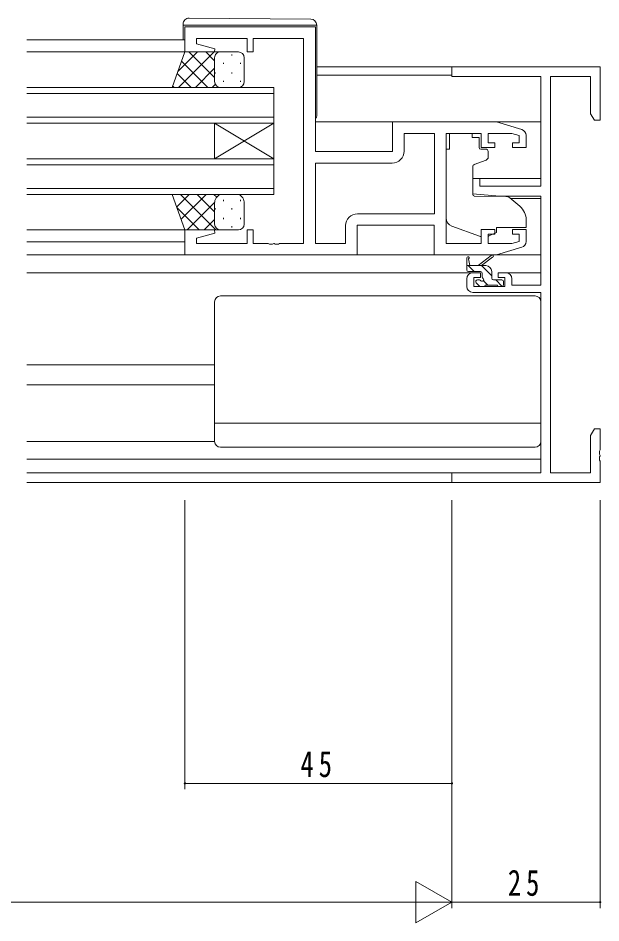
# Model space of a CAD drawing. Units: millimetres, scale not verified. Extents: x -567 to 567, y -403 to 403.
# Drawn here: x 339.1 to 437.4, y -87.4 to 65 of the extents above; entities that cross this region are included whole.
import ezdxf

# ---------------------------------------------------------------- set-up
doc = ezdxf.new("R2010")
doc.units = ezdxf.units.MM
doc.header["$LTSCALE"] = 2
for name, color, linetype, lineweight in [('0-3_YKK_11', 7, 'Continuous', 18), ('0-4_YKK_12', 2, 'Continuous', 18), ('0-5_YKK_13', 4, 'Continuous', 18), ('0-6_YKK_D', 6, 'Continuous', 18)]:
    doc.layers.add(name, color=color, linetype=linetype, lineweight=lineweight)
doc.styles.add('ＭＳ ゴシック', font='')
doc.styles.get('ＭＳ ゴシック').set_extended_font_data('MS Gothic')

msp = doc.modelspace()

# ---------------------------------------------------------------- linework, layer by layer
at = {"layer": '0-3_YKK_11'}
for p, q in [((367.274, 63.515), (389.274, 63.515)), ((367.274, 59.315), (367.274, 63.515)), ((389.274, 63.515), (389.274, 42.515)), ((369.204, 61.585), (369.204, 60.668)), ((377.774, 61.585), (369.204, 61.585)), ((377.774, 59.315), (377.774, 61.585)), ((378.774, 61.585), (378.774, 59.315)), ((387.274, 61.585), (378.774, 61.585)), ((387.274, 27.045), (387.274, 61.585)), ((369.204, 60.668), (372.303, 59.837)), ((378.774, 59.315), (377.774, 59.315)), ((412.274, 56.815), (437.274, 56.815)), ((427.274, 36.715), (427.274, 55.185)), ((428.904, 55.185), (428.904, -11.555)), ((436.274, 47.815), (435.644, 48.906)), ((402.274, 42.515), (402.274, 47.515)), ((402.274, 47.515), (419.774, 47.515)), ((419.774, 47.515), (424.061, 46.229)), ((404.204, 45.585), (409.344, 45.585)), ((404.204, 42.585), (404.204, 45.585)), ((409.344, 45.585), (409.344, 32.045)), ((409.344, 45.585), (409.344, 32.045)), ((417.174, 45.585), (411.274, 45.585)), ((411.274, 45.585), (411.274, 27.045)), ((417.174, 43.215), (417.174, 45.585)), ((418.374, 45.585), (418.374, 44.015)), ((423.574, 44.015), (423.574, 45.227)), ((424.774, 45.271), (424.774, 43.215)), ((389.274, 42.515), (402.274, 42.515)), ((389.274, 40.585), (402.204, 40.585)), ((389.274, 27.045), (389.274, 40.585)), ((427.274, 20.015), (427.274, 35.015)), ((409.344, 32.045), (396.344, 32.045)), ((367.274, 25.115), (367.274, 29.315)), ((377.774, 29.315), (378.774, 29.315)), ((377.774, 27.045), (377.774, 29.315)), ((378.774, 29.315), (378.774, 27.045)), ((394.344, 30.045), (394.344, 27.045)), ((396.274, 30.115), (396.274, 25.115)), ((409.274, 30.115), (396.274, 30.115)), ((409.274, 25.115), (409.274, 30.115)), ((417.174, 27.045), (417.174, 29.415)), ((424.774, 29.415), (424.774, 27.359)), ((372.303, 28.793), (369.204, 27.962)), ((369.204, 27.962), (369.204, 27.045)), ((418.374, 28.615), (418.374, 27.045)), ((423.574, 27.404), (423.574, 28.615)), ((369.204, 27.045), (377.774, 27.045)), ((378.774, 27.045), (381.316, 27.045)), ((394.344, 27.045), (389.274, 27.045)), ((411.274, 27.045), (417.174, 27.045)), ((424.061, 26.401), (419.774, 25.115)), ((396.274, 25.115), (367.274, 25.115)), ((419.774, 25.115), (409.274, 25.115)), ((414.774, 19.815), (414.774, 21.115)), ((427.274, 18.815), (415.774, 18.815)), ((427.274, -11.555), (427.274, 18.815)), ((437.274, -13.185), (412.274, -13.185))]:
    msp.add_line(p, q, dxfattribs=at)
for points in [[(372.303, 59.837), (372.235, 59.315), (367.274, 59.315)], [(427.274, 55.185), (412.274, 55.185), (412.274, 56.815)], [(437.274, 56.815), (437.274, 47.815), (436.274, 47.815)], [(435.644, 48.906), (435.644, 55.185), (428.904, 55.185)], [(423.574, 45.227), (422.379, 45.585), (418.374, 45.585)], [(418.374, 44.015), (419.474, 44.015), (419.474, 43.215), (417.174, 43.215)], [(424.774, 43.215), (422.474, 43.215), (422.474, 44.015), (423.574, 44.015)], [(427.274, 35.015), (420.274, 35.015), (415.774, 35.409), (415.774, 38.015), (416.974, 38.015), (416.974, 36.715), (427.274, 36.715)], [(367.274, 29.315), (372.235, 29.315), (372.303, 28.793)], [(417.174, 29.415), (419.474, 29.415), (419.474, 28.615), (418.374, 28.615)], [(423.574, 28.615), (422.474, 28.615), (422.474, 29.415), (424.774, 29.415)], [(381.316, 27.045), (381.499, 26.925), (382.049, 26.925), (382.232, 27.045), (382.316, 27.045), (382.499, 26.925), (383.049, 26.925), (383.232, 27.045), (387.274, 27.045)], [(418.374, 27.045), (422.379, 27.045), (423.574, 27.404)], [(415.774, 22.115), (417.074, 22.115), (417.074, 21.315), (415.974, 21.315), (415.974, 19.815), (421.174, 19.815), (421.174, 21.315), (420.074, 21.315), (420.074, 22.115), (421.374, 22.115)], [(422.374, 21.115), (422.374, 20.015), (427.274, 20.015)], [(428.904, -11.555), (435.644, -11.555), (435.644, -5.276), (436.274, -4.185)], [(436.274, -4.185), (437.274, -4.185), (437.274, -7.727), (437.154, -7.91), (437.154, -8.46), (437.274, -8.643), (437.274, -8.727), (437.154, -8.91), (437.154, -9.46), (437.274, -9.643), (437.274, -13.185)], [(412.274, -13.185), (412.274, -11.555), (427.274, -11.555)]]:
    msp.add_lwpolyline(points, dxfattribs=at)
for centre, radius, start, end in [((423.774, 45.271), 1, 359.99996, 73.30074), ((402.204, 42.585), 2, 270.00001, 359.99999), ((396.344, 30.045), 2, 90.00001, 179.99999), ((423.774, 27.359), 1, 286.69926, 0.00004), ((415.774, 21.115), 1, 90.00001, 179.99999), ((421.374, 21.115), 1, 0.00001, 89.99999), ((415.774, 19.815), 1, 180.00001, 269.99999)]:
    msp.add_arc(centre, radius, start, end, dxfattribs=at)
at = {"layer": '0-4_YKK_12'}
for p, q in [((367.274, 61.316), (340.649, 61.315)), ((368.363, 59.315), (340.649, 59.315)), ((412.574, 56.815), (389.474, 56.815)), ((412.274, 55.415), (389.474, 55.415)), ((382.274, 53.315), (340.649, 53.315)), ((340.649, 52.315), (382.274, 52.315)), ((382.274, 47.315), (382.274, 53.315)), ((382.274, 48.315), (340.649, 48.315)), ((340.649, 47.315), (382.274, 47.315)), ((372.274, 47.315), (372.274, 41.315)), ((382.274, 47.315), (372.274, 41.315)), ((382.274, 41.315), (372.274, 47.315)), ((382.274, 47.315), (382.274, 41.315)), ((402.774, 47.515), (389.274, 47.515)), ((427.274, 47.515), (419.701, 47.515)), ((382.274, 41.315), (340.649, 41.315)), ((382.274, 35.315), (382.274, 41.315)), ((340.649, 40.315), (382.274, 40.315)), ((427.274, 38.015), (415.774, 38.015)), ((382.274, 36.315), (340.649, 36.315)), ((340.649, 35.315), (382.274, 35.315)), ((427.274, 34.615), (422.151, 34.615)), ((367.774, 29.315), (340.649, 29.316)), ((367.274, 27.315), (340.649, 27.316)), ((367.774, 25.115), (340.649, 25.115)), ((415.774, 22.115), (340.649, 22.115)), ((427.274, 22.115), (421.374, 22.115)), ((372.274, 6.615), (340.649, 6.615)), ((372.274, 3.215), (340.649, 3.215)), ((427.274, -9.285), (340.649, -9.285)), ((426.974, -11.555), (340.649, -11.555)), ((412.574, -13.185), (340.649, -13.185))]:
    msp.add_line(p, q, dxfattribs=at)
at = {"layer": '0-5_YKK_13'}
for p, q in [((366.974, 63.815), (366.974, 64.003)), ((367.983, 65.003), (388.483, 64.824)), ((367.478, 63.815), (366.974, 63.815)), ((366.974, 63.515), (366.974, 63.815)), ((366.974, 63.515), (366.974, 61.315)), ((388.978, 63.815), (367.478, 63.815)), ((389.474, 63.815), (389.474, 63.515)), ((389.474, 48.515), (389.474, 63.515)), ((365.131, 53.315), (367.274, 59.315)), ((366.108, 56.051), (369.373, 59.315)), ((366.201, 53.315), (372.201, 59.315)), ((367.274, 59.315), (373.274, 59.315)), ((372.274, 54.994), (367.953, 59.315)), ((372.274, 57.822), (370.781, 59.315)), ((372.274, 58.315), (372.274, 54.315)), ((376.274, 59.315), (373.274, 59.315)), ((375.194, 58.895), (375.194, 58.695)), ((377.274, 54.315), (377.274, 58.315)), ((371.124, 53.315), (366.708, 57.731)), ((369.029, 53.315), (372.274, 56.56)), ((373.779, 57.48), (373.779, 57.28)), ((376.609, 57.48), (376.609, 57.28)), ((368.296, 53.315), (365.964, 55.647)), ((372.364, 55.865), (372.364, 55.665)), ((375.194, 55.865), (375.194, 55.665)), ((365.468, 53.315), (365.22, 53.563)), ((371.858, 53.315), (372.39, 53.847)), ((373.779, 54.45), (373.779, 54.25)), ((376.609, 54.45), (376.609, 54.25)), ((373.274, 53.315), (365.131, 53.315)), ((373.274, 53.315), (376.274, 53.315)), ((415.674, 45.585), (411.874, 45.585)), ((411.874, 45.585), (411.874, 44.915)), ((411.874, 43.915), (411.874, 44.915)), ((415.674, 45.585), (415.674, 44.915)), ((415.674, 44.915), (416.844, 44.915)), ((416.844, 43.915), (416.844, 44.915)), ((411.874, 42.915), (411.274, 42.915)), ((411.274, 31.36), (411.274, 42.915)), ((411.874, 42.915), (411.874, 43.915)), ((416.844, 43.915), (416.844, 43.215)), ((417.144, 42.915), (418.074, 42.915)), ((418.374, 42.615), (418.374, 41.565)), ((415.774, 39.919), (415.774, 35.312)), ((418.045, 41.095), (416.045, 40.367)), ((373.274, 35.315), (365.131, 35.315)), ((365.131, 35.315), (367.274, 29.315)), ((365.142, 35.285), (365.172, 35.315)), ((365.886, 33.201), (368, 35.315)), ((372.497, 29.315), (366.497, 35.315)), ((366.63, 31.117), (370.828, 35.315)), ((372.274, 32.366), (369.325, 35.315)), ((372.62, 34.849), (372.154, 35.315)), ((373.274, 35.315), (376.274, 35.315)), ((367.657, 29.315), (372.274, 33.932)), ((372.274, 30.315), (372.274, 33.815)), ((373.779, 34.18), (373.779, 34.38)), ((376.609, 34.18), (376.609, 34.38)), ((377.274, 33.815), (377.274, 30.315)), ((415.991, 35.013), (421.377, 34.966)), ((422.011, 34.732), (423.702, 33.313)), ((369.669, 29.315), (365.944, 33.04)), ((372.364, 32.765), (372.364, 32.965)), ((375.194, 32.765), (375.194, 32.965)), ((370.485, 29.315), (372.274, 31.104)), ((373.779, 31.15), (373.779, 31.35)), ((376.609, 31.15), (376.609, 31.35)), ((424.774, 31.015), (424.774, 29.715)), ((367.274, 29.315), (373.274, 29.315)), ((372.364, 29.9), (372.364, 29.935)), ((376.274, 29.315), (373.274, 29.315)), ((375.194, 29.735), (375.194, 29.935)), ((416.902, 28.275), (412.265, 29.949)), ((419.774, 29.415), (419.774, 28.918)), ((418.468, 28.309), (419.774, 28.918)), ((409.774, 25.115), (395.774, 25.115)), ((414.774, 22.615), (414.774, 24.615)), ((415.074, 24.441), (415.273, 23.315)), ((416.674, 23.315), (418.892, 24.998)), ((417.274, 23.315), (419.093, 24.716)), ((419.701, 25.115), (427.274, 25.115)), ((417.974, 23.315), (414.774, 23.315)), ((416.016, 22.315), (415.016, 23.315)), ((418.974, 21.603), (417.262, 23.315)), ((417.074, 22.315), (415.074, 22.315)), ((417.374, 21.376), (417.374, 22.015)), ((418.974, 21.215), (418.974, 22.315)), ((416.862, 19.903), (416.362, 20.403)), ((416.574, 20.915), (416.913, 20.915)), ((417.674, 19.815), (417.074, 19.815)), ((418.316, 20.015), (417.571, 20.761)), ((419.974, 20.015), (417.874, 20.015)), ((419.274, 20.915), (420.674, 20.915)), ((420.751, 19.825), (419.662, 20.915)), ((420.674, 19.815), (420.174, 19.815)), ((420.974, 20.615), (420.974, 20.115)), ((372.274, -6.285), (372.274, 17.215)), ((426.274, 18.215), (373.274, 18.215)), ((427.274, -6.285), (427.274, 17.215)), ((427.274, -3.245), (372.274, -3.245)), ((340.649, -6.285), (372.274, -6.285)), ((426.274, -7.285), (373.274, -7.285))]:
    msp.add_line(p, q, dxfattribs=at)
for points in [[(389.474, 63.824), (389.474, 63.815), (388.978, 63.815)], [(424.774, 29.715), (419.774, 29.715), (419.774, 29.415)]]:
    msp.add_lwpolyline(points, dxfattribs=at)
for centre, radius, start, end in [((367.974, 64.003), 1, 89.5, 180), ((388.474, 63.824), 1, 0, 89.5), ((373.274, 58.315), 1, 90.0001, 180.0001), ((376.274, 58.315), 1, 0.0001, 90.0001), ((373.274, 54.315), 1, 180.0001, 270.0001), ((376.274, 54.315), 1, 270.0001, 0.0001), ((388.974, 48.515), 0.5, 306.86983, 360), ((417.144, 43.215), 0.3, 180, 270), ((418.074, 42.615), 0.3, 0, 90), ((417.874, 41.565), 0.5, 290, 0), ((416.274, 39.919), 0.5, 110, 180), ((373.806, 33.877), 1.534, 110.30864, 182.31157), ((375.742, 33.877), 1.534, 357.6883, 69.69119), ((416.074, 35.312), 0.3, 180, 269.5), ((421.368, 33.966), 1, 50, 89.5), ((421.774, 31.015), 3, 0, 50), ((412.774, 31.36), 1.5, 180, 250.14674), ((373.274, 30.315), 1, 179.9999, 269.9999), ((376.274, 30.315), 1, 269.9999, 359.9999), ((417.242, 29.215), 1, 250.14674, 266.11316), ((418.045, 29.215), 1, 289.20296, 295), ((414.974, 24.615), 0.2, 300, 180), ((419.074, 24.915), 0.2, 275.58289, 155.58289), ((417.974, 22.315), 1, 0, 90), ((415.074, 22.615), 0.3, 180, 270), ((417.074, 22.015), 0.3, 0, 90), ((417.674, 21.376), 0.3, 180, 236.94427), ((416.574, 20.615), 0.3, 90, 225), ((417.074, 20.115), 0.3, 225, 270), ((416.913, 20.615), 0.3, 33.05573, 90), ((417.374, 20.915), 0.25, 213.05573, 56.94427), ((417.674, 20.015), 0.2, 270, 0), ((419.274, 21.215), 0.3, 180, 270), ((420.174, 20.015), 0.2, 180, 270), ((420.674, 20.615), 0.3, 0, 90), ((420.674, 20.115), 0.3, 270, 0), ((373.274, 17.215), 1, 90, 180), ((426.274, 17.215), 1, 0, 90), ((373.274, -6.285), 1, 180, 270), ((426.274, -6.285), 1, 270, 0)]:
    msp.add_arc(centre, radius, start, end, dxfattribs=at)
at = {"layer": '0-6_YKK_D'}
for p, q in [((367.274, -16.185), (367.274, -64.882)), ((412.274, -16.185), (412.274, -84.882)), ((412.274, -16.185), (412.274, -64.882)), ((412.274, -16.185), (412.274, -84.882)), ((437.274, -16.185), (437.274, -84.882)), ((412.274, -63.882), (367.274, -63.882)), ((406.212, -80.382), (406.212, -87.382)), ((412.274, -83.882), (406.212, -80.382)), ((-80.726, -83.882), (405.274, -83.882)), ((412.274, -83.882), (400.15, -83.882)), ((412.274, -83.882), (406.212, -87.382)), ((412.274, -83.882), (437.274, -83.882))]:
    msp.add_line(p, q, dxfattribs=at)
for centre, start, end in [((367.274, -63.882), 0, 180), ((367.274, -63.882), 180, 0), ((412.274, -63.882), 0, 180), ((412.274, -63.882), 180, 0), ((437.274, -83.882), 0, 180), ((437.274, -83.882), 180, 0)]:
    msp.add_arc(centre, 0.106, start, end, dxfattribs=at)

# ---------------------------------------------------------------- texts
at = {"layer": '0-6_YKK_D', "color": 7, "char_height": 4.399, "attachment_point": 7, "style": 'ＭＳ ゴシック'}
for s, insert in [('\\T1.37;\\W0.75;45', (386.741, -62.882)), ('\\T1.37;\\W0.75;25', (421.692, -82.882))]:
    msp.add_mtext(s, dxfattribs=dict(at, insert=insert))

doc.saveas('drawing.dxf')
